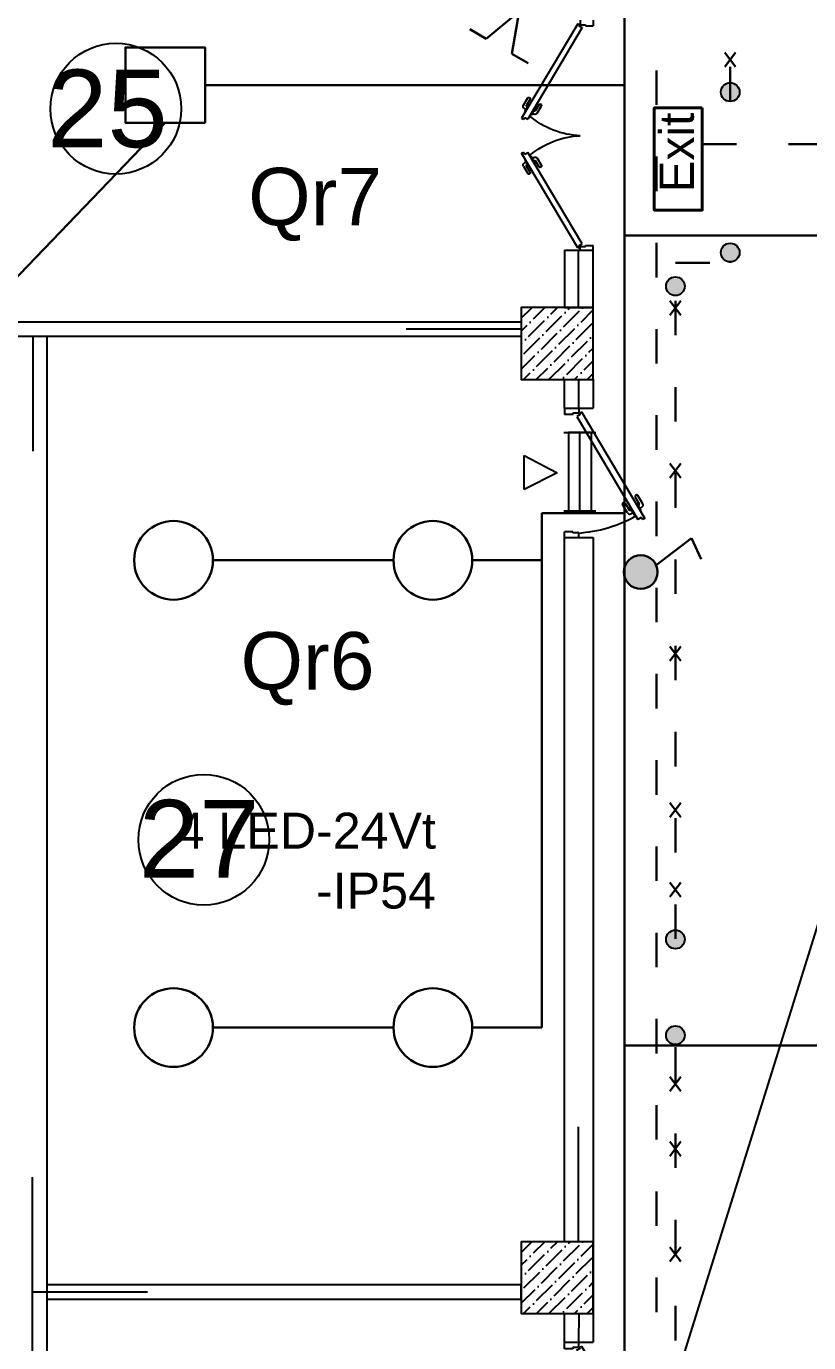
# Model space of a CAD drawing. Header units: millimetres. Extents: x 42452 to 2852333, y -419346 to 834876.
# Drawn here: x 2525997 to 2531440, y 326528 to 335688 of the extents above; entities that cross this region are included whole.
import ezdxf
from ezdxf import colors
from ezdxf.entities.mleader import LeaderData, LeaderLine
from ezdxf.math import Vec2, Vec3

# ---------------------------------------------------------------- set-up
doc = ezdxf.new("R2010")
doc.units = ezdxf.units.MM
doc.linetypes.add('ACAD_ISO03W100', pattern=[30, 12, -18])
doc.layers.add('BLOK111', color=7, linetype='Continuous')
for name, color, linetype, lineweight in [('memar', 7, 'Continuous', 25), ('выкл1_IP54', 5, 'Continuous', 30), ('Выкл2_IP20', 5, 'Continuous', 30), ('ДВЕРИ', 7, 'Continuous', 5), ('надписи', 5, 'Continuous', 30), ('Соед_газа', 184, 'ACAD_ISO03W100', 30), ('Соедин', 5, 'Continuous', 30), ('Соедин_роз', 94, 'Continuous', 30), ('Шит', 1, 'Continuous', 30)]:
    doc.layers.add(name, color=color, linetype=linetype, lineweight=lineweight)
doc.styles.add('Arial', font='arial.ttf', dxfattribs={"height": 200})
doc.styles.add('my_own', font='arial.ttf')
doc.styles.get("Standard").update_dxf_attribs({"font": 'arial.ttf'})
doc.styles.add('СГЕНЕРИР_СТИЛЬ_1', font='arial.ttf')

# ---------------------------------------------------------------- blocks, each defined once
blk = doc.blocks.new('DSA')
at = {"layer": 'ДВЕРИ', "color": 251, "lineweight": 25, "true_color": 0x636466}
for p, q in [((153780.2, 788016.8), (153820.1, 788016.8)), ((153780.2, 787927.7), (153812.1, 787927.7)), ((153780.2, 787927.7), (153812.1, 787927.7)), ((153812.1, 787927.7), (153812.1, 787964.7)), ((153812.1, 787964.7), (153820.1, 787964.7)), ((153818.3, 787918), (153831.7, 787940.5)), ((153820.1, 787964.7), (153820.1, 788016.2)), ((153831.7, 787940.5), (154468.4, 787562.2)), ((155336.5, 787940.5), (154699.7, 787562.2)), ((155349.8, 787918), (155336.5, 787940.5)), ((155388, 788016.8), (155348.1, 788016.8)), ((155348.1, 787964.7), (155348.1, 788016.2)), ((155356.1, 787964.7), (155348.1, 787964.7)), ((155356.1, 787927.7), (155356.1, 787964.7)), ((155388, 787927.7), (155356.1, 787927.7)), ((155388, 787927.7), (155356.1, 787927.7)), ((153804.5, 787910.3), (153811.5, 787922.1)), ((153804.5, 787910.3), (154461.8, 787519.8)), ((153811.5, 787922.1), (153818.3, 787918)), ((155363.7, 787910.3), (154706.4, 787519.8)), ((155356.7, 787922.1), (155349.8, 787918)), ((155363.7, 787910.3), (155356.7, 787922.1)), ((154366.2, 787654.4), (154364.6, 787651.7)), ((154427.9, 787627.1), (154377.1, 787657.2)), ((154740.3, 787627.1), (154791.1, 787657.2)), ((154802, 787654.4), (154803.6, 787651.7)), ((154318.1, 787573.5), (154319.8, 787576.3)), ((154371.7, 787532.5), (154320.9, 787562.6)), ((154330.7, 787579), (154371.8, 787554.6)), ((154365.5, 787571.3), (154367.9, 787575.4)), ((154415.5, 787541.6), (154365.5, 787571.3)), ((154367.4, 787640.8), (154408.5, 787616.3)), ((154388.4, 787609.9), (154391.1, 787614.6)), ((154391.1, 787614.6), (154441.1, 787584.9)), ((154411.3, 787605.4), (154410.1, 787603.3)), ((154426.5, 787593.5), (154433.4, 787605.2)), ((154441.1, 787584.9), (154438.3, 787580.1)), ((154456.2, 787541.7), (154468.4, 787562.2)), ((154712, 787541.7), (154699.7, 787562.2)), ((154777, 787614.6), (154727.1, 787584.9)), ((154727.1, 787584.9), (154729.9, 787580.1)), ((154741.7, 787593.5), (154734.8, 787605.2)), ((154752.7, 787541.6), (154802.7, 787571.3)), ((154756.9, 787605.4), (154758.1, 787603.3)), ((154800.8, 787640.8), (154759.7, 787616.3)), ((154779.8, 787609.9), (154777, 787614.6)), ((154837.5, 787579), (154796.3, 787554.6)), ((154796.5, 787532.5), (154847.3, 787562.6)), ((154802.7, 787571.3), (154800.3, 787575.4)), ((154850, 787573.5), (154848.4, 787576.3)), ((154382.8, 787557.4), (154384.4, 787560.1)), ((154400.8, 787550.3), (154393.5, 787538)), ((154417.9, 787545.7), (154415.5, 787541.6)), ((154469.9, 787533.5), (154456.2, 787541.7)), ((154461.8, 787519.8), (154469.9, 787533.5)), ((154698.2, 787533.5), (154712, 787541.7)), ((154706.4, 787519.8), (154698.2, 787533.5)), ((154750.3, 787545.7), (154752.7, 787541.6)), ((154767.4, 787550.3), (154774.7, 787538)), ((154785.4, 787557.4), (154783.8, 787560.1))]:
    blk.add_line(p, q, dxfattribs=at)
for centre, radius, start, end in [((154001.8, 787952.3), 582.8, 319.71009, 357.58464), ((155159.7, 787949.6), 576, 182.18153, 220.52373), ((154373, 787650.3), 7.98, 59.28671, 149.28671), ((154795.1, 787650.3), 7.98, 30.71329, 120.71329), ((154325, 787569.5), 7.98, 149.28671, 239.28671), ((154326.6, 787572.2), 7.98, 59.28671, 149.28671), ((154371.4, 787647.6), 7.98, 149.28671, 239.28671), ((154404.4, 787609.5), 7.98, 329.28671, 59.28671), ((154419.7, 787613.4), 16, 329.28671, 59.28671), ((154748.5, 787613.4), 16, 120.71329, 210.71329), ((154763.7, 787609.5), 7.98, 120.71329, 210.71329), ((154796.8, 787647.6), 7.98, 300.71329, 30.71329), ((154841.6, 787572.2), 7.98, 30.71329, 120.71329), ((154843.2, 787569.5), 7.98, 300.71329, 30.71329), ((154379.8, 787546.2), 16, 239.28671, 329.28671), ((154375.9, 787561.5), 7.98, 239.28671, 329.28671), ((154788.4, 787546.2), 16, 210.71329, 300.71329), ((154792.3, 787561.5), 7.98, 210.71329, 300.71329)]:
    blk.add_arc(centre, radius, start, end, dxfattribs=at)
blk = doc.blocks.new('qapi 700')
at = {"layer": 'ДВЕРИ', "color": 251, "lineweight": 25, "true_color": 0x636466}
for p, q in [((1281619.6, 90085.8), (1281659.2, 90085.8)), ((1281651.3, 89997.1), (1281651.3, 90033.9)), ((1281651.3, 90033.9), (1281659.2, 90033.9)), ((1281659.2, 90033.9), (1281659.2, 90085.8)), ((1282419.6, 90085.8), (1282379.9, 90085.8)), ((1282379.9, 90033.9), (1282379.9, 90085.2)), ((1282387.8, 90033.9), (1282379.9, 90033.9)), ((1282387.8, 89997.1), (1282387.8, 90033.9)), ((1281619.6, 89997.1), (1281651.3, 89997.1)), ((1282368.3, 90009.8), (1281734.7, 89633.4)), ((1282395.4, 89979.8), (1281741.3, 89591.2)), ((1282381.6, 89987.4), (1282368.3, 90009.8)), ((1282388.4, 89991.5), (1282381.6, 89987.4)), ((1282419.6, 89997.1), (1282387.8, 89997.1)), ((1282419.6, 89997.1), (1282387.8, 89997.1)), ((1282395.4, 89979.8), (1282388.4, 89991.5)), ((1281775.1, 89697.9), (1281825.6, 89727.9)), ((1281835.3, 89711.6), (1281794.3, 89687.2)), ((1281836.4, 89725.1), (1281838, 89722.4)), ((1281746.9, 89612.9), (1281734.7, 89633.4)), ((1281811.6, 89685.5), (1281761.9, 89655.9)), ((1281761.9, 89655.9), (1281764.7, 89651.2)), ((1281776.4, 89664.6), (1281769.5, 89676.2)), ((1281787.4, 89612.9), (1281837.2, 89642.5)), ((1281791.5, 89676.3), (1281792.8, 89674.3)), ((1281814.4, 89680.8), (1281811.6, 89685.5)), ((1281819.9, 89628.6), (1281818.3, 89631.3)), ((1281871.8, 89650.1), (1281830.8, 89625.8)), ((1281831, 89603.8), (1281881.5, 89633.8)), ((1281837.2, 89642.5), (1281834.8, 89646.5)), ((1281884.3, 89644.7), (1281882.7, 89647.4)), ((1281733.2, 89604.8), (1281746.9, 89612.9)), ((1281741.3, 89591.2), (1281733.2, 89604.8)), ((1281785, 89616.9), (1281787.4, 89612.9)), ((1281802, 89621.6), (1281809.2, 89609.3))]:
    blk.add_line(p, q, dxfattribs=at)
for centre, radius, start, end in [((1282471.1, 90051.9), 821.4, 183.40765, 209.57059), ((1281829.6, 89721.1), 7.94, 30.71329, 120.71329), ((1281831.2, 89718.4), 7.94, 300.71329, 30.71329), ((1281783.2, 89684.3), 15.9, 120.71329, 210.71329), ((1281798.4, 89680.4), 7.94, 120.71329, 210.71329), ((1281826.8, 89632.6), 7.94, 210.71329, 300.71329), ((1281875.8, 89643.3), 7.94, 30.71329, 120.71329), ((1281877.4, 89640.6), 7.94, 300.71329, 30.71329), ((1281822.9, 89617.4), 15.9, 210.71329, 300.71329)]:
    blk.add_arc(centre, radius, start, end, dxfattribs=at)
blk = doc.blocks.new('выкл2_IP20')
at = {"layer": 'Выкл2_IP20'}
for p, q in [((-105.3, 408.5), (-239.4, 408.5)), ((0, 125), (-105.3, 408.5)), ((0, 125), (105.3, 408.5)), ((105.3, 408.5), (239.4, 408.5))]:
    blk.add_line(p, q, dxfattribs=at)
blk.add_circle((0, 0), 125, dxfattribs=at)
blk = doc.blocks.new('выкл1_IP54')
at = {"layer": 'выкл1_IP54'}
blk.add_hatch(color=256, dxfattribs=at).paths.add_polyline_path([(125, 0, 1), (-125, 0, 1)])
for p, q in [((0, 125), (-70.4, 447.1)), ((-70.4, 447.1), (99.1, 447.1))]:
    blk.add_line(p, q, dxfattribs=at)
blk.add_circle((0, 0), 125, dxfattribs=at)
blk = doc.blocks.new('t')
at = {"layer": 'Соедин', "lineweight": -3}
blk.add_hatch(color=256, dxfattribs=at).paths.add_polyline_path([(-65.1, 0, 1), (65.1, 0, 1)])
blk.add_circle((0, 0), 65.1, dxfattribs=at)
blk = doc.blocks.new('х')
at = {"layer": 'Соед_газа', "color": 4, "ltscale": 25}
for p, q in [((37.7, 50), (-37.7, -50)), ((-37.7, 50), (37.7, -50))]:
    blk.add_line(p, q, dxfattribs=at)

msp = doc.modelspace()

# ---------------------------------------------------------------- hatches: boundary and pattern name
at = {"layer": 'memar', "lineweight": 25}
h = msp.add_hatch(dxfattribs=at)
h.set_pattern_fill('ANSI36', color=256, scale=500)
h.set_pattern_definition([(45, (827242.24, 2615828.38), (33.1456304, 121.533978), [156.25, -31.25, 0, -31.25])])
h.paths.add_polyline_path([(2529440.25153, 333730.86639), (2529440.25153, 333230.86639), (2529940.25153, 333230.86639), (2529940.25153, 333730.86639)])
h = msp.add_hatch(dxfattribs=at)
h.set_pattern_fill('ANSI36', color=256, scale=500)
h.set_pattern_definition([(45, (827242.44, 2609328.38), (33.1456304, 121.533978), [156.25, -31.25, 0, -31.25])])
h.paths.add_polyline_path([(2529440.05661, 327230.86639), (2529440.05661, 326730.86639), (2529940.05661, 326730.86639), (2529940.05661, 327230.86639)])

# ---------------------------------------------------------------- linework, layer by layer
at = {"color": 5, "lineweight": 30}
for p, q in [((2530157.73879, 311607.72144), (2530157.73879, 336016.85071)), ((2527240.33513, 335279.10668), (2530158.02213, 335279.10668)), ((2524929.97064, 332900.48793), (2526963.06399, 335017.18748)), ((2532321.14554, 334232.60228), (2530157.74886, 334232.60228)), ((2532321.14554, 328595.96815), (2530157.74886, 328595.96815))]:
    msp.add_line(p, q, dxfattribs=at)
msp.add_lwpolyline([(2527240.33513, 335017.18748), (2526685.79285, 335017.18748), (2526685.79285, 335541.02588), (2527240.33513, 335541.02588)], close=True, dxfattribs=at)
at = {"layer": 'BLOK111', "color": 5, "lineweight": 40, "ltscale": 0.5}
msp.add_lwpolyline([(2530698.7258, 335120.14746), (2530698.7258, 334409.08909), (2530365.04247, 334409.08909), (2530365.04247, 335120.14746)], close=True, dxfattribs=at)
at = {"layer": 'memar', "lineweight": 25}
for p, q in [((2526042.45036, 333530.86639), (2526042.45036, 332730.86639)), ((2529440.25153, 333580.08493), (2528640.25153, 333580.08493)), ((2529839.8803, 333030.84117), (2529839.8803, 333230.86639)), ((2526839.8803, 326880.86639), (2526039.8803, 326880.86639))]:
    msp.add_line(p, q, dxfattribs=at)
at = {"layer": 'memar', "color": 7, "lineweight": 25}
for p, q in [((2529736.07572, 332860.89699), (2529958.77869, 332860.89699)), ((2529928.21732, 332860.89699), (2529769.13189, 332860.89699)), ((2529769.13189, 332860.89699), (2529769.13189, 332315.62059)), ((2529847.75985, 332315.62059), (2529847.75985, 332860.89699)), ((2529928.21732, 332315.62059), (2529928.21732, 332860.89699)), ((2529459.86311, 332464.49788), (2529459.86311, 332701.11566)), ((2529459.86311, 332701.11566), (2529689.24737, 332581.54761)), ((2529689.24737, 332581.54761), (2529459.86311, 332464.49788)), ((2529736.07572, 332315.62059), (2529958.77869, 332315.62059)), ((2529769.13189, 332315.62059), (2529928.21732, 332315.62059))]:
    msp.add_line(p, q, dxfattribs=at)
at = {"layer": 'memar', "color": 0, "lineweight": 25}
for points in [[(2529739.8803, 334130.86639), (2529739.8803, 333731.84117), (2529939.8803, 333731.84117), (2529939.8803, 334130.86639)], [(2529739.8803, 334130.86639), (2529939.8803, 334130.86639)], [(2525739.89867, 333630.86639), (2529440.25153, 333630.86639)], [(2529440.25153, 333530.86639), (2525739.89867, 333530.86639)], [(2526139.8803, 333530.86639), (2526139.87857, 309530.48883)], [(2529739.8803, 333030.84117), (2529739.8803, 333231.84117)], [(2529939.8803, 333231.84117), (2529939.8803, 333030.84117)], [(2529739.8803, 333030.84117), (2529939.8803, 333030.84117)], [(2529739.8803, 327230.86639), (2529739.8803, 332130.84117)], [(2529739.8803, 332130.84117), (2529939.8803, 332130.84117)], [(2529939.8803, 332130.84117), (2529939.8803, 326530.86639)], [(2529739.8803, 326530.86639), (2529739.8803, 326730.86639)], [(2529739.70386, 326530.86639), (2529939.70386, 326530.86639)]]:
    msp.add_lwpolyline(points, dxfattribs=at)
at = {"layer": 'memar', "lineweight": 25}
for points in [[(2529839.18297, 333730.86639), (2529839.18297, 334130.86639)], [(2529839.18297, 327230.86639), (2529839.18297, 328030.86639)], [(2526039.8803, 326880.86639), (2526039.8803, 327680.86639)], [(2526039.8803, 326080.86639), (2526039.8803, 326880.86639)], [(2529839.96853, 326730.86639), (2529839.18297, 326530.86639)]]:
    msp.add_lwpolyline(points, dxfattribs=at)
at = {"layer": 'memar', "color": 3, "lineweight": 25}
for points in [[(2529940.25153, 333730.86639), (2529440.25153, 333730.86639), (2529440.25153, 333230.86639), (2529940.25153, 333230.86639)], [(2529940.05661, 327230.86639), (2529440.05661, 327230.86639), (2529440.05661, 326730.86639), (2529940.05661, 326730.86639)]]:
    msp.add_lwpolyline(points, close=True, dxfattribs=at)
at = {"layer": 'memar', "color": 0, "lineweight": 25}
msp.add_lwpolyline([(2529439.8803, 326930.86639), (2526139.8803, 326930.86639), (2526139.8803, 326830.86639), (2529439.8803, 326830.86639)], close=True, dxfattribs=at)
for centre in [(2526619.7532, 335115.06284), (2527231.68087, 330027.79744)]:
    msp.add_circle(centre, 454.87332, dxfattribs=at)
at = {"layer": 'Соед_газа', "ltscale": 20}
for p, q in [((2530893.86459, 335165.19433), (2530893.86459, 335747.83122)), ((2530381.35447, 308141.33648), (2530381.00654, 335678.48658)), ((2530698.7258, 334869.04132), (2553241.76222, 334869.04132)), ((2530512.25523, 329338.24883), (2530512.25523, 334041.8432)), ((2530512.25523, 334041.8432), (2530893.86459, 334041.8432)), ((2530893.86459, 334041.8432), (2530893.86459, 334047.0991)), ((2530512.25523, 324144.18423), (2530512.25523, 328638.16468))]:
    msp.add_line(p, q, dxfattribs=at)
at = {"layer": 'Соедин'}
for centre in [(2527021.08302, 331972.32537), (2528825.3307, 331972.32537), (2527021.08302, 328720.79064), (2528825.3307, 328720.79064)]:
    msp.add_circle(centre, 273.88803, dxfattribs=at)
at = {"layer": 'Соедин_роз', "color": 5, "lineweight": 30}
for p, q in [((2529583.34803, 332299.54674), (2530157.76911, 332299.55276)), ((2529583.34803, 328720.79064), (2529583.34803, 332299.54674)), ((2527294.97105, 331972.32537), (2528551.44268, 331972.32537)), ((2529583.34803, 331972.32537), (2529099.21873, 331972.32537)), ((2527294.97105, 328720.79064), (2528551.44268, 328720.79064)), ((2529099.21873, 328720.79064), (2529583.34803, 328720.79064))]:
    msp.add_line(p, q, dxfattribs=at)

# ---------------------------------------------------------------- block references
at = {"layer": 'memar', "color": 1, "lineweight": 25, "xscale": -1, "rotation": 270}
msp.add_blockref('DSA', (1741923.07256, 180342.84486), dxfattribs=at)
at = {"layer": 'memar', "lineweight": 25, "rotation": 90.00000000000001}
for p, xscale, yscale, zscale in [((2631660.39239, -1117861.92395), 1.131372104265906, 1.131372104265906, 1.131372104265906), ((2630801.80434, -1112142.94387), 1.121843277023546, 1.121843277023546, 1.121843277023546)]:
    msp.add_blockref('qapi 700', p, dxfattribs=dict(at, xscale=xscale, yscale=yscale, zscale=zscale))
at = {"layer": 'выкл1_IP54', "xscale": 0.9382165775545691, "yscale": 0.9382165775545691, "zscale": 0.9382165775545691, "rotation": 294.6724923228647}
msp.add_blockref('выкл1_IP54', (2530271.43232, 331890.82376), dxfattribs=at)
at = {"layer": 'Выкл2_IP20', "xscale": 0.9814641926970524, "yscale": 0.9814641926970524, "zscale": 0.9814641926970524, "rotation": 149.890664075617}
msp.add_blockref('выкл2_IP20', (2529487.06971, 335896.34837), dxfattribs=at)
at = {"layer": 'Соед_газа'}
for p in [(2530893.86459, 335456.51278), (2530512.25523, 333727.9111), (2530512.25523, 332595.83177), (2530512.25523, 331322.56256), (2530512.25523, 330234.13005), (2530512.25523, 329679.63687), (2530512.25523, 328328.02005), (2530512.25523, 327877.24148), (2530512.25523, 327142.23491)]:
    msp.add_blockref('х', p, dxfattribs=at)
at = {"layer": 'Соедин'}
for p in [(2530893.86459, 335230.26475), (2530893.86459, 334113.67383), (2530512.25523, 333879.3885), (2530512.25523, 329334.28363), (2530512.25523, 328667.38952)]:
    msp.add_blockref('t', p, dxfattribs=at)

# ---------------------------------------------------------------- texts
at = {"layer": 'memar', "linetype": 'Continuous', "lineweight": 25, "char_height": 540, "attachment_point": 3, "style": 'СГЕНЕРИР_СТИЛЬ_1'}
for s, insert in [('25', (2526980.68481, 335386.90279)), ('2{\\fArial|b0|i0|c238|p38;7}', (2527618.97962, 330305.04236))]:
    msp.add_mtext(s, dxfattribs=dict(at, insert=insert))
at = {"layer": 'надписи', "color": 5, "insert": (2530643.57209, 334532.59498), "char_height": 238.2406391, "width": 1052.4341546, "attachment_point": 7, "rotation": 90, "style": 'Arial'}
msp.add_mtext('{\\fArial|b0|i0|c0|p34;Exit}', dxfattribs=at)
at = {"layer": 'надписи', "color": 5, "char_height": 400, "attachment_point": 1, "style": 'Arial'}
for s, insert, width in [('Qr7', (2527540.5673, 334703.36506), 1408.7984373), ('Qr6', (2527487.40522, 331473.27753), 863.2675925)]:
    msp.add_mtext(s, dxfattribs=dict(at, insert=insert, width=width))
at = {"layer": 'надписи', "color": 1, "insert": (2528846.7005, 329545.80059), "char_height": 250, "width": 3945.2394495, "attachment_point": 9, "style": 'my_own'}
msp.add_mtext('{\\fArial|b0|i0|c238|p34;4 }LED-{\\fArial|b0|i0|c238|p34;24}Vt{\\fArial|b0|i0|c238|p34;\\P}-IP{\\fArial|b0|i0|c238|p34;54}', dxfattribs=at)

# ---------------------------------------------------------------- leaders
at = {"layer": 'Шит', "color": 0, "lineweight": -3}
ml = msp.add_multileader_mtext('Standard', dxfattribs=at)
ml.set_content('{\\fA3 Arial AzLat|b0|i0|c204|p34;\\C7;Аккумлйатор батарейасы}')
ml.set_leader_properties()
ml.build(insert=Vec2(0, 0))
ml.multileader.update_dxf_attribs({"text_left_attachment_type": 6, "text_right_attachment_type": 6, "dogleg_length": 0.36, "arrow_head_size": 0.18})
ctx = ml.context
ctx.base_point, ctx.char_height, ctx.arrow_head_size, ctx.landing_gap_size, ctx.plane_origin = Vec3(2536286.39255, 344237.47363), 500, 0.18, 0.09, Vec3(2555028.2889, 356172.14947)
ctx.left_attachment, ctx.right_attachment, ctx.text_align_type = 6, 6, 1
notes = []
notes.append((ctx, [(0, (1, 1, 0), (2536113.91827, 344237.47363), (1, 0), 172.47428, [(0, [(2529134.40418, 321830.47232)], 0, [])])]))
ctx.mtext.insert, ctx.mtext.width, ctx.mtext.alignment, ctx.mtext.flow_direction = Vec3(2538213.32429, 344884.47227), 4215.9366736, 2, 5
for ctx, leaders in notes:
    for number, flags, end, landing, length, lines in leaders:
        leader = LeaderData()
        leader.index, (leader.has_last_leader_line, leader.has_dogleg_vector, leader.attachment_direction) = number, flags
        leader.last_leader_point, leader.dogleg_vector, leader.dogleg_length = Vec3(end), Vec3(landing), length
        for number, points, colour, breaks in lines:
            line = LeaderLine()
            line.index, line.vertices, line.color, line.breaks = number, Vec3.list(points), colors.encode_raw_color(colour), breaks
            leader.lines.append(line)
        ctx.leaders.append(leader)

doc.saveas('drawing.dxf')
